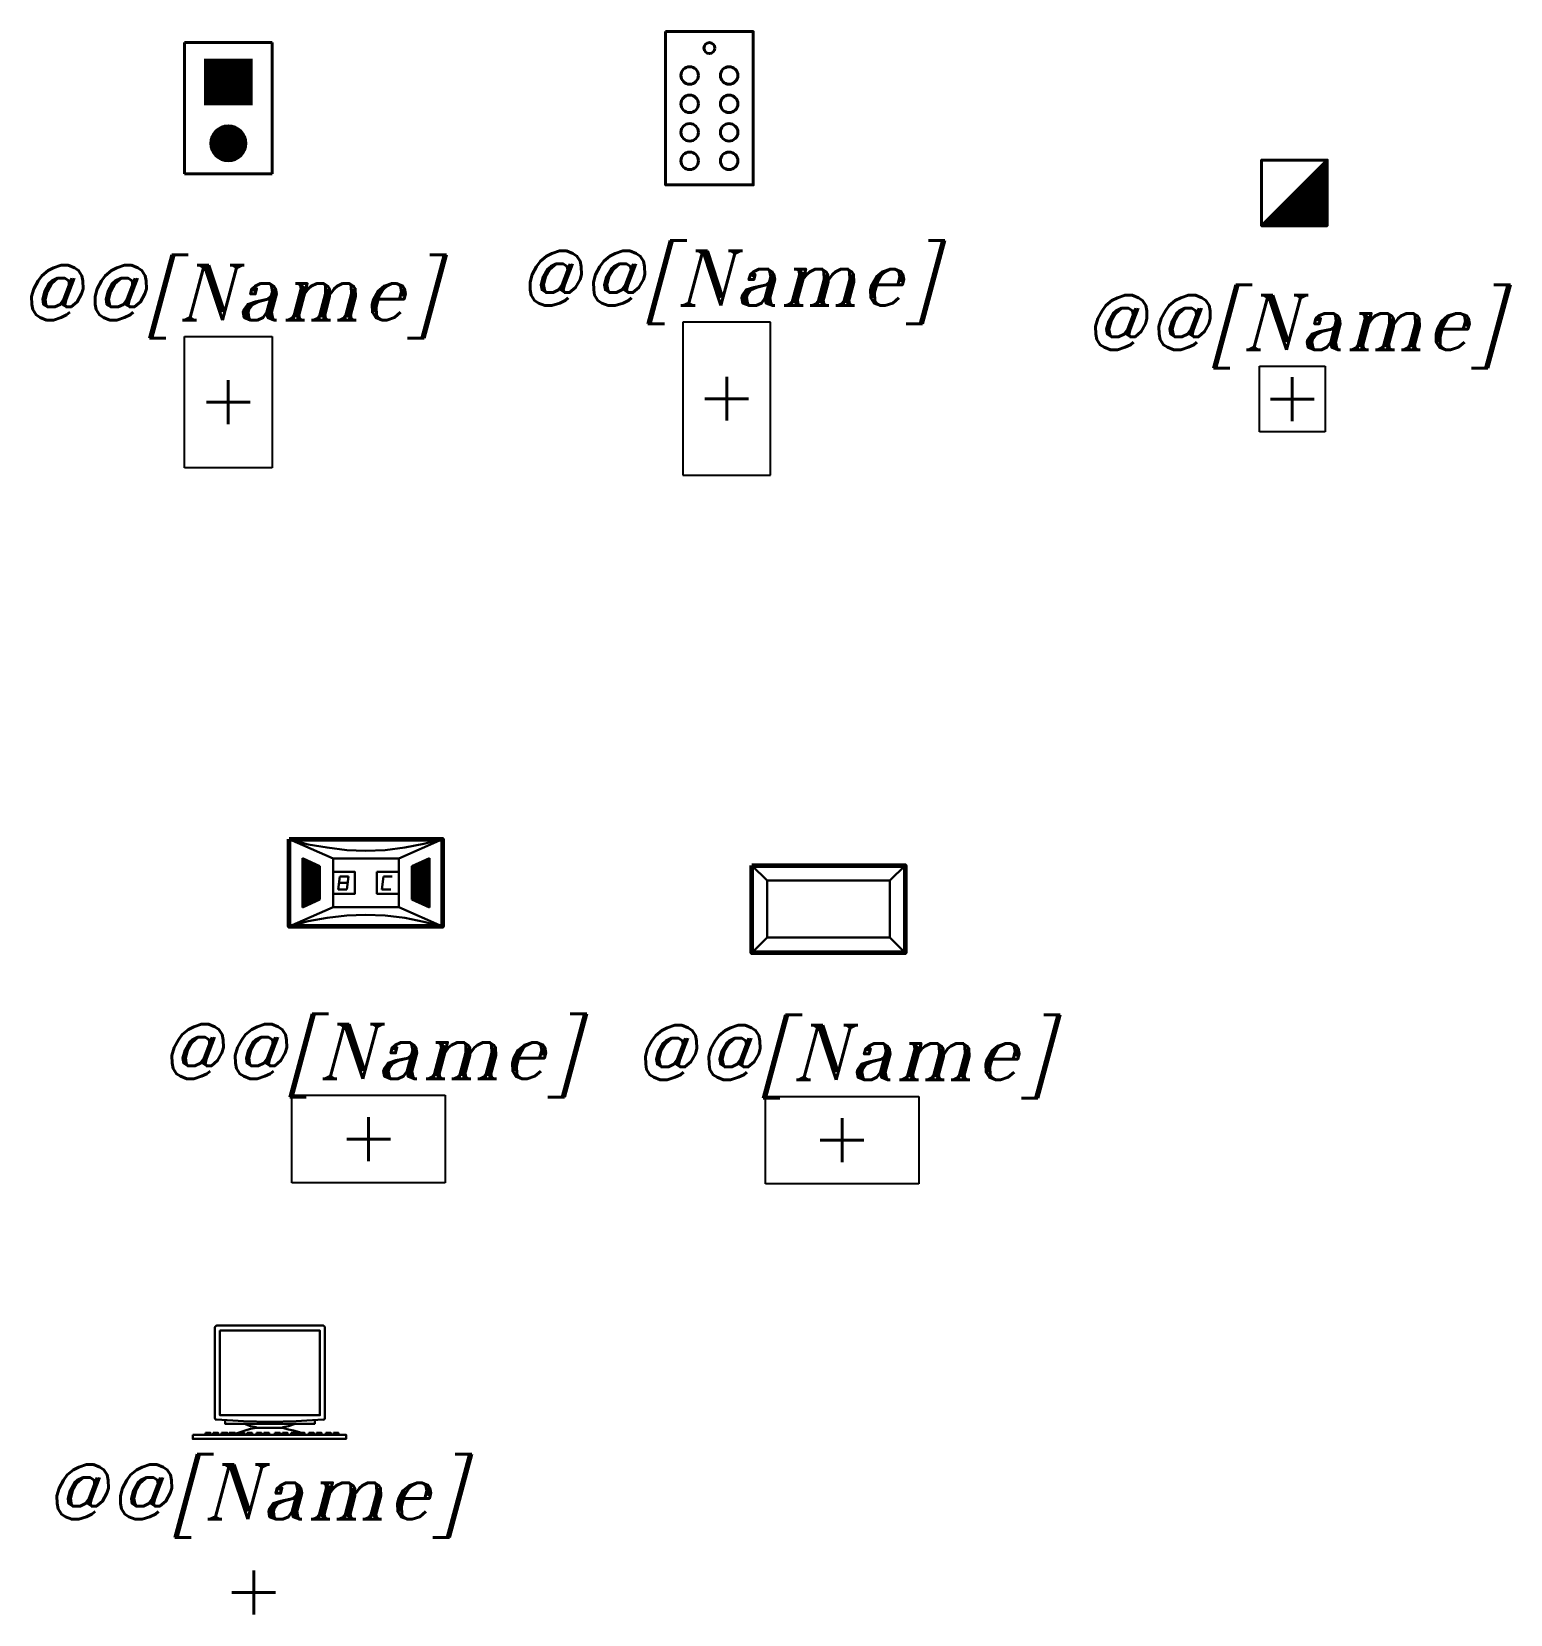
# Model space of a CAD drawing. Extents: x 237.4 to 304.9, y 27.3 to 99.6.
import ezdxf
from ezdxf.enums import TextEntityAlignment as Align

# ---------------------------------------------------------------- set-up
doc = ezdxf.new("R2010")
doc.units = 0
doc.layers.add('EL_DEVICE', color=1, linetype='Continuous', lineweight=40)
doc.layers.add('EL_DEVICE_NAME', color=7, linetype='Continuous')
doc.layers.add('SYS_DEVICE_BORDER', color=7, linetype='Continuous')
doc.styles.add('R2_5', font='romant.shx', dxfattribs={"width": 0.65, "oblique": 12, "height": 2.5})

# ---------------------------------------------------------------- blocks, each defined once
blk = doc.blocks.new('SS_CALLPANELIN')
at = {"layer": 'EL_DEVICE', "ltscale": 100}
for p, q in [((-2, 3), (2, 3)), ((-2, -3), (-2, 3)), ((2, 3), (2, -3)), ((2, -3), (-2, -3))]:
    blk.add_line(p, q, dxfattribs=at)
for points in [[(-1.1, 2.2), (1.1, 2.2)], [(-1.1, 2.1), (1.1, 2.1)], [(-1.1, 2), (1.1, 2)], [(-1.1, 1.9), (1.1, 1.9)], [(-1.1, 1.8), (1.1, 1.8)], [(-1.1, 1.7), (1.1, 1.7)], [(-1.1, 1.6), (1.1, 1.6)], [(-1.1, 1.5), (1.1, 1.5)], [(-1.1, 1.4), (1.1, 1.4)], [(-1.1, 1.3), (1.1, 1.3)], [(-1.1, 1.2), (1.1, 1.2)], [(-1.1, 1.1), (1.1, 1.1)], [(-1.1, 1), (1.1, 1)], [(-1.1, 0.9), (1.1, 0.9)], [(-1.1, 0.8), (1.1, 0.8)], [(-1.1, 0.7), (1.1, 0.7)], [(-1.1, 0.6), (1.1, 0.6)], [(-1.1, 0.5), (1.1, 0.5)], [(-1.1, 0.4), (1.1, 0.4)], [(-1.1, 0.3), (1.1, 0.3)], [(-1.1, 0.2), (1.1, 0.2)], [(-0.8, -1.576), (0.159, -0.816)], [(-0.794, -1.699), (0.278, -0.85)], [(-0.783, -1.435), (0.018, -0.8)], [(-0.772, -1.81), (0.38, -0.896)], [(-0.738, -1.91), (0.47, -0.953)], [(-0.725, -1.262), (-0.164, -0.817)], [(-0.692, -2.001), (0.549, -1.018)], [(-0.636, -2.085), (0.617, -1.091)], [(-0.571, -2.16), (0.676, -1.172)], [(-0.495, -2.228), (0.725, -1.261)], [(-0.409, -2.287), (0.763, -1.359)], [(-0.311, -2.337), (0.789, -1.466)], [(-0.198, -2.375), (0.8, -1.585)], [(-0.065, -2.397), (0.791, -1.719)], [(0.101, -2.394), (0.75, -1.88)], [(0.365, -2.312), (0.609, -2.118)]]:
    blk.add_lwpolyline(points, dxfattribs=at)
blk.add_circle((0, -1.6), 0.8, dxfattribs=at)
blk = doc.blocks.new('DEVICE_CONNECTOR_SQUARE')
at = {"layer": 'EL_DEVICE'}
for p, q in [((0, 1), (0, -1)), ((-1, 0), (1, 0))]:
    blk.add_line(p, q, dxfattribs=at)
blk = doc.blocks.new('DEVICE_SS_CALLPANELIN')
at = {"layer": 'SYS_DEVICE_BORDER'}
for p, q in [((-2, 3), (2, 3)), ((-2, -3), (-2, 3)), ((2, 3), (2, -3)), ((2, -3), (-2, -3))]:
    blk.add_line(p, q, dxfattribs=at)
at = {"ltscale": 100}
blk.add_blockref('DEVICE_CONNECTOR_SQUARE', (0, 0), dxfattribs=at)
at = {"layer": 'EL_DEVICE_NAME', "style": 'R2_5', "oblique": 15}
blk.add_text('@@[Name]', height=2.5, dxfattribs=at).set_placement((0, 3.75), align=Align.CENTER)
blk = doc.blocks.new('SS_CALLPANELMULTIBUTTON')
at = {"layer": 'EL_DEVICE', "ltscale": 100}
blk.add_lwpolyline([(-2, 3.5), (2, 3.5), (2, -3.5), (-2, -3.5)], close=True, dxfattribs=at)
for centre, radius in [((0, 2.75), 0.25), ((-0.9, 1.5), 0.4), ((0.9, 1.5), 0.4), ((-0.9, 0.2), 0.4), ((0.9, 0.2), 0.4), ((-0.9, -1.1), 0.4), ((0.9, -1.1), 0.4), ((-0.9, -2.4), 0.4), ((0.9, -2.4), 0.4)]:
    blk.add_circle(centre, radius, dxfattribs=at)
blk = doc.blocks.new('DEVICE_SS_CALLPANELMULTIBUTTON')
at = {"layer": 'SYS_DEVICE_BORDER'}
for p, q in [((2, 3.5), (-2, 3.5)), ((-2, 3.5), (-2, -3.5)), ((2, -3.5), (2, 3.5)), ((-2, -3.5), (2, -3.5))]:
    blk.add_line(p, q, dxfattribs=at)
at = {"ltscale": 100}
blk.add_blockref('DEVICE_CONNECTOR_SQUARE', (0, 0), dxfattribs=at)
at = {"layer": 'EL_DEVICE_NAME', "style": 'R2_5', "oblique": 15}
blk.add_text('@@[Name]', height=2.5, dxfattribs=at).set_placement((0, 4.25), align=Align.CENTER)
blk = doc.blocks.new('DEVICE_SS_CABLERESERVE')
at = {"layer": 'SYS_DEVICE_BORDER'}
for p, q in [((-1.5, -1.5), (-1.5, 1.5)), ((-1.5, 1.5), (1.5, 1.5)), ((1.5, 1.5), (1.5, -1.5)), ((1.5, -1.5), (-1.5, -1.5))]:
    blk.add_line(p, q, dxfattribs=at)
at = {"ltscale": 100}
blk.add_blockref('DEVICE_CONNECTOR_SQUARE', (0, 0), dxfattribs=at)
at = {"layer": 'EL_DEVICE_NAME', "style": 'R2_5', "oblique": 15}
blk.add_text('@@[Name]', height=2.5, dxfattribs=at).set_placement((0, 2.25), align=Align.CENTER)
blk = doc.blocks.new('SS_CABLERESERVE')
at = {"layer": 'EL_DEVICE', "ltscale": 100}
for p, q in [((-1.5, -1.5), (1.5, 1.5)), ((-1.359, -1.5), (1.5, 1.359)), ((-1.217, -1.5), (1.5, 1.217)), ((-1.076, -1.5), (1.5, 1.076)), ((-0.934, -1.5), (1.5, 0.934)), ((-0.793, -1.5), (1.5, 0.793)), ((-0.651, -1.5), (1.5, 0.651)), ((-0.51, -1.5), (1.5, 0.51)), ((-0.369, -1.5), (1.5, 0.369)), ((-0.227, -1.5), (1.5, 0.227)), ((-0.086, -1.5), (1.5, 0.086)), ((0.056, -1.5), (1.5, -0.056)), ((0.197, -1.5), (1.5, -0.197)), ((0.338, -1.5), (1.5, -0.338)), ((0.48, -1.5), (1.5, -0.48)), ((0.621, -1.5), (1.5, -0.621)), ((0.763, -1.5), (1.5, -0.763)), ((0.904, -1.5), (1.5, -0.904)), ((1.046, -1.5), (1.5, -1.046)), ((1.187, -1.5), (1.5, -1.187)), ((1.328, -1.5), (1.5, -1.328)), ((1.47, -1.5), (1.5, -1.47))]:
    blk.add_line(p, q, dxfattribs=at)
blk.add_lwpolyline([(1.5, -1.5), (-1.5, -1.5), (-1.5, 1.5), (1.5, 1.5)], close=True, dxfattribs=at)
blk = doc.blocks.new('SS_CALLPANELCALLRESET')
at = {"layer": 'EL_DEVICE', "color": 0, "lineweight": 60, "ltscale": 100}
blk.add_lwpolyline([(-3.5, 2), (3.5, 2), (3.5, -2), (-3.5, -2)], close=True, dxfattribs=at)
at = {"layer": 'EL_DEVICE', "color": 0, "lineweight": 30, "ltscale": 100}
for points in [[(-3.5, 2), (-2.638, 1.749), (-1.777, 1.605), (-0.879, 1.497), (-0.018, 1.462), (0.879, 1.497), (1.777, 1.605), (2.638, 1.785), (3.5, 2)], [(-1.5, 1.113), (-3.5, 2)], [(1.5, 1.113), (3.5, 2)], [(-2.1, 0.766), (-2.9, 1.121)], [(-2.9, -1.121), (-2.9, 1.121)], [(-2.8, -1.077), (-2.8, 1.077)], [(-2.7, -1.032), (-2.7, 1.032)], [(-2.6, -0.988), (-2.6, 0.988)], [(-2.5, -0.944), (-2.5, 0.944)], [(-2.4, -0.899), (-2.4, 0.899)], [(-2.3, -0.855), (-2.3, 0.855)], [(-2.2, -0.811), (-2.2, 0.811)], [(-2.1, -0.766), (-2.1, 0.766)], [(2.1, 0.766), (2.9, 1.121)], [(2.1, -0.766), (2.1, 0.766)], [(2.2, -0.811), (2.2, 0.811)], [(2.3, -0.855), (2.3, 0.855)], [(2.4, -0.899), (2.4, 0.899)], [(2.5, -0.944), (2.5, 0.944)], [(2.6, -0.988), (2.6, 0.988)], [(2.7, -1.032), (2.7, 1.032)], [(2.8, -1.077), (2.8, 1.077)], [(2.9, -1.121), (2.9, 1.121)], [(-1.198, 0.294), (-1.27, -0.302)], [(-1.198, 0.294), (-0.796, 0.294)], [(-0.796, 0.294), (-0.867, -0.302)], [(0.802, 0.294), (0.73, -0.302)], [(0.802, 0.294), (1.204, 0.294)], [(-0.867, -0.302), (-1.27, -0.302)], [(-1.234, -0.004), (-0.832, -0.004)], [(1.133, -0.302), (0.73, -0.302)], [(-1.5, -1.113), (-3.5, -2)], [(-2.1, -0.766), (-2.9, -1.121)], [(1.5, -1.113), (3.5, -2)], [(2.1, -0.766), (2.9, -1.121)], [(-3.5, -2), (-2.638, -1.749), (-1.777, -1.605), (-0.879, -1.497), (-0.018, -1.462), (0.879, -1.497), (1.777, -1.605), (2.638, -1.785), (3.5, -2)]]:
    blk.add_lwpolyline(points, dxfattribs=at)
for points in [[(-1.5, 1.113), (1.5, 1.113), (1.5, -1.113), (-1.5, -1.113)], [(-1.5, 0.5), (-0.5, 0.5), (-0.5, -0.5), (-1.5, -0.5)], [(0.5, 0.5), (1.5, 0.5), (1.5, -0.5), (0.5, -0.5)]]:
    blk.add_lwpolyline(points, close=True, dxfattribs=at)
blk = doc.blocks.new('DEVICE_SS_CALLPANELCALLRESET')
at = {"layer": 'SYS_DEVICE_BORDER'}
for p, q in [((-3.5, 2), (3.5, 2)), ((-3.5, -2), (-3.5, 2)), ((3.5, 2), (3.5, -2)), ((3.5, -2), (-3.5, -2))]:
    blk.add_line(p, q, dxfattribs=at)
at = {"ltscale": 100}
blk.add_blockref('DEVICE_CONNECTOR_SQUARE', (0, 0), dxfattribs=at)
at = {"layer": 'EL_DEVICE_NAME', "style": 'R2_5', "oblique": 15}
blk.add_text('@@[Name]', height=2.5, dxfattribs=at).set_placement((0, 2.75), align=Align.CENTER)
blk = doc.blocks.new('DEVICE_SS_CALLTABLO')
at = {"layer": 'SYS_DEVICE_BORDER'}
for p, q in [((-3.5, 2), (3.5, 2)), ((-3.5, -2), (-3.5, 2)), ((3.5, 2), (3.5, -2)), ((3.5, -2), (-3.5, -2))]:
    blk.add_line(p, q, dxfattribs=at)
at = {"ltscale": 100}
blk.add_blockref('DEVICE_CONNECTOR_SQUARE', (0, 0), dxfattribs=at)
at = {"layer": 'EL_DEVICE_NAME', "style": 'R2_5', "oblique": 15}
blk.add_text('@@[Name]', height=2.5, dxfattribs=at).set_placement((0, 2.75), align=Align.CENTER)
blk = doc.blocks.new('SS_CALLTABLO')
at = {"layer": 'EL_DEVICE', "color": 0, "lineweight": 60, "ltscale": 100}
blk.add_lwpolyline([(-3.5, 2), (3.5, 2), (3.5, -2), (-3.5, -2)], close=True, dxfattribs=at)
at = {"layer": 'EL_DEVICE', "color": 0, "lineweight": 30, "ltscale": 100}
for points in [[(-2.8, 1.3), (-3.5, 2)], [(2.8, 1.3), (3.5, 2)], [(-2.8, -1.3), (-3.5, -2)], [(2.8, -1.3), (3.5, -2)]]:
    blk.add_lwpolyline(points, dxfattribs=at)
blk.add_lwpolyline([(-2.8, 1.3), (2.8, 1.3), (2.8, -1.3), (-2.8, -1.3)], close=True, dxfattribs=at)
blk = doc.blocks.new('SS_COMPUTER')
at = {"layer": 'EL_DEVICE', "color": 0, "lineweight": 30, "ltscale": 100}
for points in [[(2.456, -1.74), (2.494, -1.702), (2.533, -1.663), (2.533, 2.514), (2.494, 2.552), (2.456, 2.591), (-2.417, 2.591), (-2.456, 2.552), (-2.494, 2.514), (-2.494, -1.663), (-2.456, -1.702), (-2.417, -1.74)], [(-2.417, -1.702), (-1.18, -1.779), (0.019, -1.818), (1.218, -1.779), (2.456, -1.702)], [(-2.03, -1.779), (-2.03, -1.856), (-2.03, -1.895), (-1.992, -1.895), (2.03, -1.895), (2.069, -1.895), (2.069, -1.856), (2.069, -1.779)], [(1.605, -2.398), (1.373, -2.282), (1.102, -2.204), (0.87, -2.166), (0.599, -2.088), (-0.599, -2.088), (-0.87, -2.127), (-1.102, -2.204), (-1.334, -2.282), (-1.566, -2.359)], [(-1.141, -1.895), (-0.87, -2.011), (-0.599, -2.05)], [(0.599, -2.05), (0.87, -2.011), (1.18, -1.895)], [(0.986, -1.818), (0.986, -1.818)], [(1.605, -2.591), (-1.605, -2.591)]]:
    blk.add_lwpolyline(points, dxfattribs=at)
for points in [[(-2.262, 2.359), (2.301, 2.359), (2.301, -1.508), (-2.262, -1.508)], [(-3.5, -2.398), (3.5, -2.398), (3.5, -2.591), (-3.5, -2.591)], [(-2.92, -2.32), (-2.688, -2.32), (-2.688, -2.398), (-2.92, -2.398)], [(-2.572, -2.32), (-2.34, -2.32), (-2.34, -2.398), (-2.572, -2.398)], [(-2.185, -2.32), (-1.914, -2.32), (-1.914, -2.398), (-2.185, -2.398)], [(-1.837, -2.32), (-1.566, -2.32), (-1.566, -2.398), (-1.837, -2.398)], [(-1.373, -2.32), (-1.141, -2.32), (-1.141, -2.398), (-1.373, -2.398)], [(-1.025, -2.32), (-0.793, -2.32), (-0.793, -2.398), (-1.025, -2.398)], [(-0.599, -2.32), (-0.367, -2.32), (-0.367, -2.398), (-0.599, -2.398)], [(-0.251, -2.32), (-0.019, -2.32), (-0.019, -2.398), (-0.251, -2.398)], [(0.251, -2.32), (0.483, -2.32), (0.483, -2.398), (0.251, -2.398)], [(0.599, -2.32), (0.831, -2.32), (0.831, -2.398), (0.599, -2.398)], [(0.986, -2.32), (1.257, -2.32), (1.257, -2.398), (0.986, -2.398)], [(1.334, -2.32), (1.605, -2.32), (1.605, -2.398), (1.334, -2.398)], [(1.798, -2.32), (2.03, -2.32), (2.03, -2.398), (1.798, -2.398)], [(2.146, -2.32), (2.378, -2.32), (2.378, -2.398), (2.146, -2.398)], [(2.572, -2.32), (2.804, -2.32), (2.804, -2.398), (2.572, -2.398)], [(2.92, -2.32), (3.152, -2.32), (3.152, -2.398), (2.92, -2.398)]]:
    blk.add_lwpolyline(points, close=True, dxfattribs=at)
blk = doc.blocks.new('DEVICE_SS_COMPUTER')
at = {"ltscale": 100}
blk.add_blockref('DEVICE_CONNECTOR_SQUARE', (0, 0), dxfattribs=at)
at = {"layer": 'EL_DEVICE_NAME', "style": 'R2_5', "oblique": 15}
blk.add_text('@@[Name]', height=2.5, dxfattribs=at).set_placement((0, 3.341), align=Align.CENTER)

msp = doc.modelspace()

# ---------------------------------------------------------------- block references
for name, p in [('SS_CALLPANELIN', (246.397, 96.108)), ('SS_CALLPANELMULTIBUTTON', (268.364, 96.108)), ('SS_CABLERESERVE', (295.08, 92.244)), ('DEVICE_SS_CALLPANELMULTIBUTTON', (269.157, 82.844)), ('DEVICE_SS_CALLPANELIN', (246.397, 82.687)), ('DEVICE_SS_CABLERESERVE', (294.981, 82.823)), ('SS_CALLTABLO', (273.798, 59.53)), ('DEVICE_SS_CALLPANELCALLRESET', (252.804, 49.026)), ('DEVICE_SS_CALLTABLO', (274.424, 48.979)), ('SS_COMPUTER', (248.275, 37.924)), ('DEVICE_SS_COMPUTER', (247.554, 28.32))]:
    msp.add_blockref(name, p)
at = {"color": 240}
msp.add_blockref('SS_CALLPANELCALLRESET', (252.681, 60.733), dxfattribs=at)

doc.saveas('drawing.dxf')
